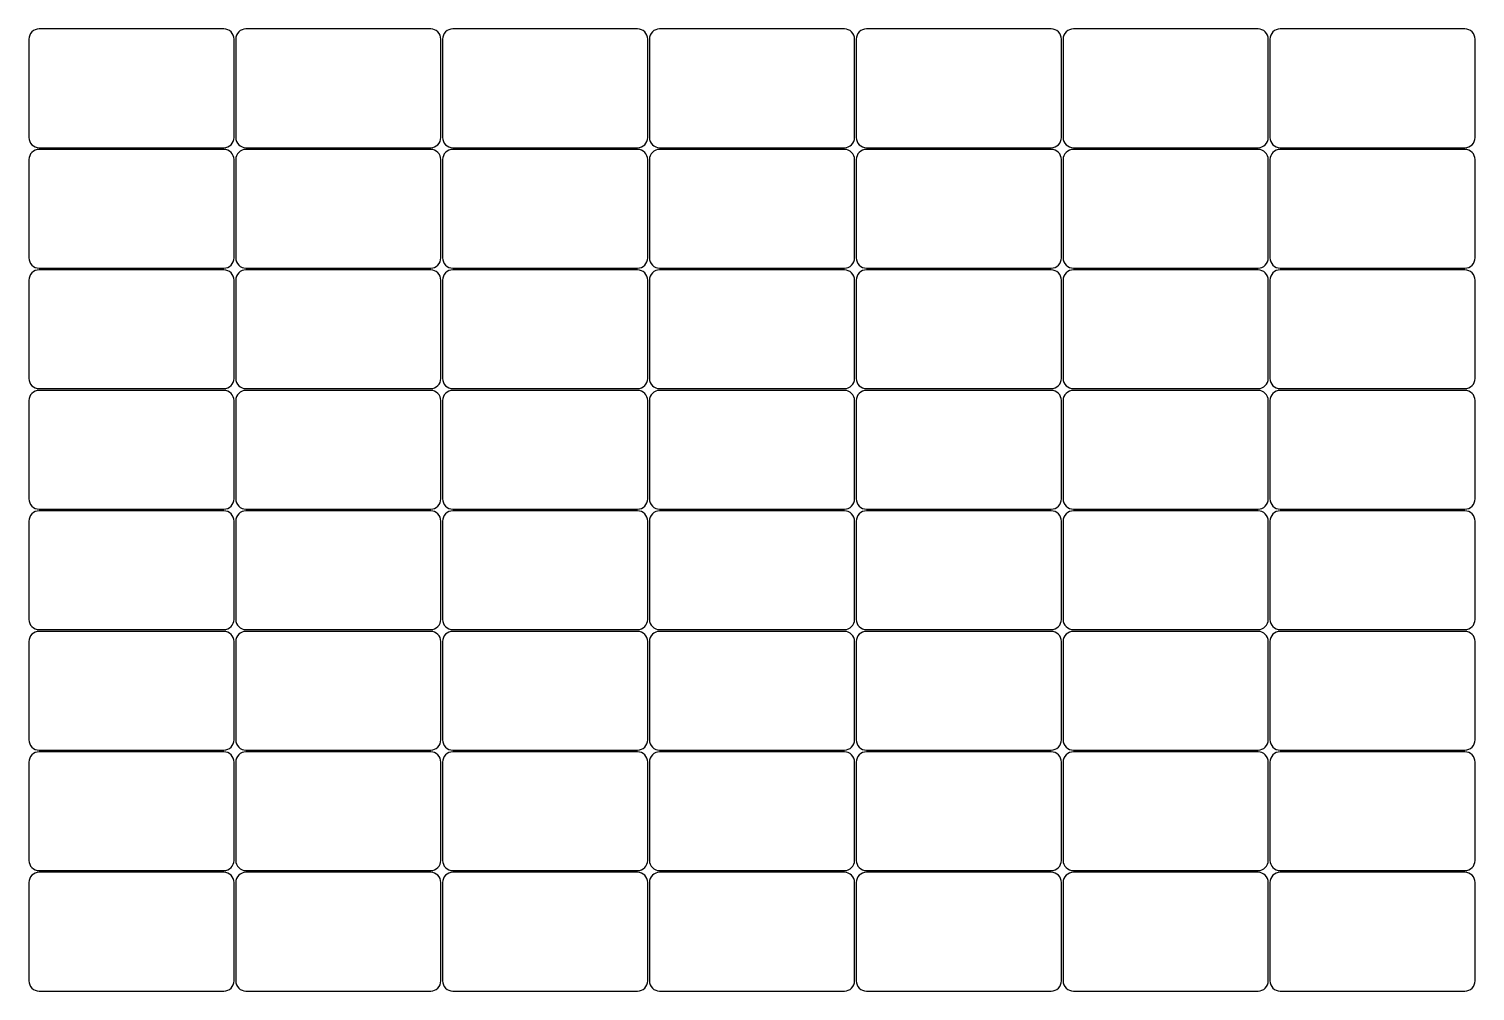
# Model space of a CAD drawing. Header units: inches. Extents: x 1.3 to 34.7, y -23.1 to -0.9.
import ezdxf

# ---------------------------------------------------------------- set-up
doc = ezdxf.new("R2010")
doc.units = ezdxf.units.IN

msp = doc.modelspace()

# ---------------------------------------------------------------- linework, layer by layer
for points in [[(5.767, -3.61, 0.414214), (6.003, -3.374), (6.003, -1.096, 0.414214), (5.767, -0.86), (1.49, -0.86, 0.414214), (1.253, -1.096), (1.253, -3.374, 0.414214), (1.49, -3.61)], [(10.557, -3.61, 0.414214), (10.793, -3.374), (10.793, -1.096, 0.414214), (10.557, -0.86), (6.28, -0.86, 0.414214), (6.043, -1.096), (6.043, -3.374, 0.414214), (6.28, -3.61)], [(15.347, -3.61, 0.414214), (15.583, -3.374), (15.583, -1.096, 0.414214), (15.347, -0.86), (11.07, -0.86, 0.414214), (10.833, -1.096), (10.833, -3.374, 0.414214), (11.07, -3.61)], [(20.137, -3.61, 0.414214), (20.373, -3.374), (20.373, -1.096, 0.414214), (20.137, -0.86), (15.86, -0.86, 0.414214), (15.623, -1.096), (15.623, -3.374, 0.414214), (15.86, -3.61)], [(24.927, -3.61, 0.414214), (25.163, -3.374), (25.163, -1.096, 0.414214), (24.927, -0.86), (20.65, -0.86, 0.414214), (20.413, -1.096), (20.413, -3.374, 0.414214), (20.65, -3.61)], [(29.717, -3.61, 0.414214), (29.953, -3.374), (29.953, -1.096, 0.414214), (29.717, -0.86), (25.44, -0.86, 0.414214), (25.203, -1.096), (25.203, -3.374, 0.414214), (25.44, -3.61)], [(34.507, -3.61, 0.414214), (34.743, -3.374), (34.743, -1.096, 0.414214), (34.507, -0.86), (30.23, -0.86, 0.414214), (29.993, -1.096), (29.993, -3.374, 0.414214), (30.23, -3.61)], [(5.767, -6.4, 0.414214), (6.003, -6.164), (6.003, -3.886, 0.414214), (5.767, -3.65), (1.49, -3.65, 0.414214), (1.253, -3.886), (1.253, -6.164, 0.414214), (1.49, -6.4)], [(10.557, -6.4, 0.414214), (10.793, -6.164), (10.793, -3.886, 0.414214), (10.557, -3.65), (6.28, -3.65, 0.414214), (6.043, -3.886), (6.043, -6.164, 0.414214), (6.28, -6.4)], [(15.347, -6.4, 0.414214), (15.583, -6.164), (15.583, -3.886, 0.414214), (15.347, -3.65), (11.07, -3.65, 0.414214), (10.833, -3.886), (10.833, -6.164, 0.414214), (11.07, -6.4)], [(20.137, -6.4, 0.414214), (20.373, -6.164), (20.373, -3.886, 0.414214), (20.137, -3.65), (15.86, -3.65, 0.414214), (15.623, -3.886), (15.623, -6.164, 0.414214), (15.86, -6.4)], [(24.927, -6.4, 0.414214), (25.163, -6.164), (25.163, -3.886, 0.414214), (24.927, -3.65), (20.65, -3.65, 0.414214), (20.413, -3.886), (20.413, -6.164, 0.414214), (20.65, -6.4)], [(29.717, -6.4, 0.414214), (29.953, -6.164), (29.953, -3.886, 0.414214), (29.717, -3.65), (25.44, -3.65, 0.414214), (25.203, -3.886), (25.203, -6.164, 0.414214), (25.44, -6.4)], [(34.507, -6.4, 0.414214), (34.743, -6.164), (34.743, -3.886, 0.414214), (34.507, -3.65), (30.23, -3.65, 0.414214), (29.993, -3.886), (29.993, -6.164, 0.414214), (30.23, -6.4)], [(5.767, -9.19, 0.414214), (6.003, -8.954), (6.003, -6.676, 0.414214), (5.767, -6.44), (1.49, -6.44, 0.414214), (1.253, -6.676), (1.253, -8.954, 0.414214), (1.49, -9.19)], [(10.557, -9.19, 0.414214), (10.793, -8.954), (10.793, -6.676, 0.414214), (10.557, -6.44), (6.28, -6.44, 0.414214), (6.043, -6.676), (6.043, -8.954, 0.414214), (6.28, -9.19)], [(15.347, -9.19, 0.414214), (15.583, -8.954), (15.583, -6.676, 0.414214), (15.347, -6.44), (11.07, -6.44, 0.414214), (10.833, -6.676), (10.833, -8.954, 0.414214), (11.07, -9.19)], [(20.137, -9.19, 0.414214), (20.373, -8.954), (20.373, -6.676, 0.414214), (20.137, -6.44), (15.86, -6.44, 0.414214), (15.623, -6.676), (15.623, -8.954, 0.414214), (15.86, -9.19)], [(24.927, -9.19, 0.414214), (25.163, -8.954), (25.163, -6.676, 0.414214), (24.927, -6.44), (20.65, -6.44, 0.414214), (20.413, -6.676), (20.413, -8.954, 0.414214), (20.65, -9.19)], [(29.717, -9.19, 0.414214), (29.953, -8.954), (29.953, -6.676, 0.414214), (29.717, -6.44), (25.44, -6.44, 0.414214), (25.203, -6.676), (25.203, -8.954, 0.414214), (25.44, -9.19)], [(34.507, -9.19, 0.414214), (34.743, -8.954), (34.743, -6.676, 0.414214), (34.507, -6.44), (30.23, -6.44, 0.414214), (29.993, -6.676), (29.993, -8.954, 0.414214), (30.23, -9.19)], [(5.767, -11.98, 0.414214), (6.003, -11.744), (6.003, -9.466, 0.414214), (5.767, -9.23), (1.49, -9.23, 0.414214), (1.253, -9.466), (1.253, -11.744, 0.414214), (1.49, -11.98)], [(10.557, -11.98, 0.414214), (10.793, -11.744), (10.793, -9.466, 0.414214), (10.557, -9.23), (6.28, -9.23, 0.414214), (6.043, -9.466), (6.043, -11.744, 0.414214), (6.28, -11.98)], [(15.347, -11.98, 0.414214), (15.583, -11.744), (15.583, -9.466, 0.414214), (15.347, -9.23), (11.07, -9.23, 0.414214), (10.833, -9.466), (10.833, -11.744, 0.414214), (11.07, -11.98)], [(20.137, -11.98, 0.414214), (20.373, -11.744), (20.373, -9.466, 0.414214), (20.137, -9.23), (15.86, -9.23, 0.414214), (15.623, -9.466), (15.623, -11.744, 0.414214), (15.86, -11.98)], [(24.927, -11.98, 0.414214), (25.163, -11.744), (25.163, -9.466, 0.414214), (24.927, -9.23), (20.65, -9.23, 0.414214), (20.413, -9.466), (20.413, -11.744, 0.414214), (20.65, -11.98)], [(29.717, -11.98, 0.414214), (29.953, -11.744), (29.953, -9.466, 0.414214), (29.717, -9.23), (25.44, -9.23, 0.414214), (25.203, -9.466), (25.203, -11.744, 0.414214), (25.44, -11.98)], [(34.507, -11.98, 0.414214), (34.743, -11.744), (34.743, -9.466, 0.414214), (34.507, -9.23), (30.23, -9.23, 0.414214), (29.993, -9.466), (29.993, -11.744, 0.414214), (30.23, -11.98)], [(5.767, -14.77, 0.414214), (6.003, -14.534), (6.003, -12.256, 0.414214), (5.767, -12.02), (1.49, -12.02, 0.414214), (1.253, -12.256), (1.253, -14.534, 0.414214), (1.49, -14.77)], [(10.557, -14.77, 0.414214), (10.793, -14.534), (10.793, -12.256, 0.414214), (10.557, -12.02), (6.28, -12.02, 0.414214), (6.043, -12.256), (6.043, -14.534, 0.414214), (6.28, -14.77)], [(15.347, -14.77, 0.414214), (15.583, -14.534), (15.583, -12.256, 0.414214), (15.347, -12.02), (11.07, -12.02, 0.414214), (10.833, -12.256), (10.833, -14.534, 0.414214), (11.07, -14.77)], [(20.137, -14.77, 0.414214), (20.373, -14.534), (20.373, -12.256, 0.414214), (20.137, -12.02), (15.86, -12.02, 0.414214), (15.623, -12.256), (15.623, -14.534, 0.414214), (15.86, -14.77)], [(24.927, -14.77, 0.414214), (25.163, -14.534), (25.163, -12.256, 0.414214), (24.927, -12.02), (20.65, -12.02, 0.414214), (20.413, -12.256), (20.413, -14.534, 0.414214), (20.65, -14.77)], [(29.717, -14.77, 0.414214), (29.953, -14.534), (29.953, -12.256, 0.414214), (29.717, -12.02), (25.44, -12.02, 0.414214), (25.203, -12.256), (25.203, -14.534, 0.414214), (25.44, -14.77)], [(34.507, -14.77, 0.414214), (34.743, -14.534), (34.743, -12.256, 0.414214), (34.507, -12.02), (30.23, -12.02, 0.414214), (29.993, -12.256), (29.993, -14.534, 0.414214), (30.23, -14.77)], [(5.767, -17.56, 0.414214), (6.003, -17.324), (6.003, -15.046, 0.414214), (5.767, -14.81), (1.49, -14.81, 0.414214), (1.253, -15.046), (1.253, -17.324, 0.414214), (1.49, -17.56)], [(10.557, -17.56, 0.414214), (10.793, -17.324), (10.793, -15.046, 0.414214), (10.557, -14.81), (6.28, -14.81, 0.414214), (6.043, -15.046), (6.043, -17.324, 0.414214), (6.28, -17.56)], [(15.347, -17.56, 0.414214), (15.583, -17.324), (15.583, -15.046, 0.414214), (15.347, -14.81), (11.07, -14.81, 0.414214), (10.833, -15.046), (10.833, -17.324, 0.414214), (11.07, -17.56)], [(20.137, -17.56, 0.414214), (20.373, -17.324), (20.373, -15.046, 0.414214), (20.137, -14.81), (15.86, -14.81, 0.414214), (15.623, -15.046), (15.623, -17.324, 0.414214), (15.86, -17.56)], [(24.927, -17.56, 0.414214), (25.163, -17.324), (25.163, -15.046, 0.414214), (24.927, -14.81), (20.65, -14.81, 0.414214), (20.413, -15.046), (20.413, -17.324, 0.414214), (20.65, -17.56)], [(29.717, -17.56, 0.414214), (29.953, -17.324), (29.953, -15.046, 0.414214), (29.717, -14.81), (25.44, -14.81, 0.414214), (25.203, -15.046), (25.203, -17.324, 0.414214), (25.44, -17.56)], [(34.507, -17.56, 0.414214), (34.743, -17.324), (34.743, -15.046, 0.414214), (34.507, -14.81), (30.23, -14.81, 0.414214), (29.993, -15.046), (29.993, -17.324, 0.414214), (30.23, -17.56)], [(5.767, -20.35, 0.414214), (6.003, -20.114), (6.003, -17.836, 0.414214), (5.767, -17.6), (1.49, -17.6, 0.414214), (1.253, -17.836), (1.253, -20.114, 0.414214), (1.49, -20.35)], [(10.557, -20.35, 0.414214), (10.793, -20.114), (10.793, -17.836, 0.414214), (10.557, -17.6), (6.28, -17.6, 0.414214), (6.043, -17.836), (6.043, -20.114, 0.414214), (6.28, -20.35)], [(15.347, -20.35, 0.414214), (15.583, -20.114), (15.583, -17.836, 0.414214), (15.347, -17.6), (11.07, -17.6, 0.414214), (10.833, -17.836), (10.833, -20.114, 0.414214), (11.07, -20.35)], [(20.137, -20.35, 0.414214), (20.373, -20.114), (20.373, -17.836, 0.414214), (20.137, -17.6), (15.86, -17.6, 0.414214), (15.623, -17.836), (15.623, -20.114, 0.414214), (15.86, -20.35)], [(24.927, -20.35, 0.414214), (25.163, -20.114), (25.163, -17.836, 0.414214), (24.927, -17.6), (20.65, -17.6, 0.414214), (20.413, -17.836), (20.413, -20.114, 0.414214), (20.65, -20.35)], [(29.717, -20.35, 0.414214), (29.953, -20.114), (29.953, -17.836, 0.414214), (29.717, -17.6), (25.44, -17.6, 0.414214), (25.203, -17.836), (25.203, -20.114, 0.414214), (25.44, -20.35)], [(34.507, -20.35, 0.414214), (34.743, -20.114), (34.743, -17.836, 0.414214), (34.507, -17.6), (30.23, -17.6, 0.414214), (29.993, -17.836), (29.993, -20.114, 0.414214), (30.23, -20.35)], [(5.767, -23.14, 0.414214), (6.003, -22.904), (6.003, -20.626, 0.414214), (5.767, -20.39), (1.49, -20.39, 0.414214), (1.253, -20.626), (1.253, -22.904, 0.414214), (1.49, -23.14)], [(10.557, -23.14, 0.414214), (10.793, -22.904), (10.793, -20.626, 0.414214), (10.557, -20.39), (6.28, -20.39, 0.414214), (6.043, -20.626), (6.043, -22.904, 0.414214), (6.28, -23.14)], [(15.347, -23.14, 0.414214), (15.583, -22.904), (15.583, -20.626, 0.414214), (15.347, -20.39), (11.07, -20.39, 0.414214), (10.833, -20.626), (10.833, -22.904, 0.414214), (11.07, -23.14)], [(20.137, -23.14, 0.414214), (20.373, -22.904), (20.373, -20.626, 0.414214), (20.137, -20.39), (15.86, -20.39, 0.414214), (15.623, -20.626), (15.623, -22.904, 0.414214), (15.86, -23.14)], [(24.927, -23.14, 0.414214), (25.163, -22.904), (25.163, -20.626, 0.414214), (24.927, -20.39), (20.65, -20.39, 0.414214), (20.413, -20.626), (20.413, -22.904, 0.414214), (20.65, -23.14)], [(29.717, -23.14, 0.414214), (29.953, -22.904), (29.953, -20.626, 0.414214), (29.717, -20.39), (25.44, -20.39, 0.414214), (25.203, -20.626), (25.203, -22.904, 0.414214), (25.44, -23.14)], [(34.507, -23.14, 0.414214), (34.743, -22.904), (34.743, -20.626, 0.414214), (34.507, -20.39), (30.23, -20.39, 0.414214), (29.993, -20.626), (29.993, -22.904, 0.414214), (30.23, -23.14)]]:
    msp.add_lwpolyline(points, format="xyb", close=True)

doc.saveas('drawing.dxf')
